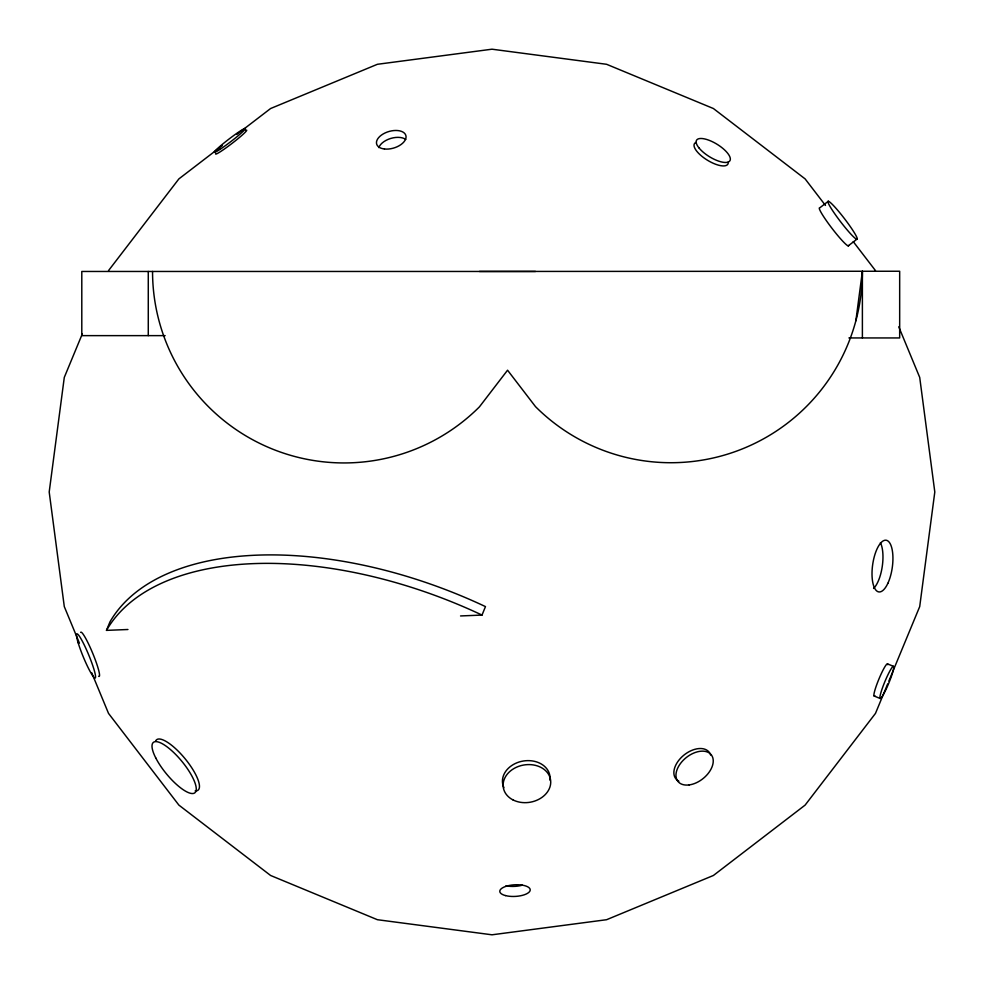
<?xml version="1.0" encoding="UTF-8"?>
<svg xmlns="http://www.w3.org/2000/svg" width="984" height="984" viewBox="0 0 984 984"><rect width="100%" height="100%" fill="white"/><g stroke="black" fill="none" stroke-linecap="round" stroke-linejoin="round"><path stroke-width="1.48" d="M855.871 320.809L862.39 271.24A191.486 191.486 0 0 1 535.505 406.638L507.559 370.205L479.429 406.859A191.486 191.486 0 0 1 152.545 271.461M106.481 630.375L109.95 621.913A312.358 169.15 22.2 0 1 485.469 606.599L482.012 615.074A312.358 169.15 22.2 0 0 106.481 630.375L127.945 629.502M82.336 333.834L64.292 377.401L49.2 492L64.292 606.599L79.421 643.142M887.703 683.892L875.477 713.4L805.109 805.109L713.4 875.477L606.599 919.708L492 934.8L377.401 919.708L270.6 875.477L178.891 805.109L108.523 713.4L91.647 672.65M888.859 681.076L919.708 606.599L934.8 492L919.708 377.401L898.761 326.811M108.523 270.6L178.891 178.891L222.335 145.558M236.812 134.451L270.6 108.523L377.401 64.292L492 49.2L606.599 64.292L713.4 108.523L805.109 178.891L825.478 205.435M828.356 201.228L819.783 207.821A23.936 2.485 52.5 0 0 832.107 228.485A23.936 2.485 52.5 0 0 848.688 245.447M848.208 245.877L856.793 239.284A23.936 2.485 52.5 0 0 838.725 211.486A23.936 2.485 52.5 0 0 832.206 209.998A23.936 2.485 52.5 0 0 856.793 239.284M460.549 615.947L482.012 615.074M535.505 271.461L81.795 271.461L81.795 335.63L165.14 335.63M848.909 337.942L899.671 337.942L899.671 271.24L479.454 271.461M887.531 663.88L893.521 666.365A17.404 2.103 -67.5 0 1 885.034 691.432A17.404 2.103 -67.5 0 1 881.91 689.476A17.404 2.103 -67.5 0 1 893.521 666.365M874.136 696.008L880.114 698.48M853.251 241.646L875.477 270.6M862.39 271.24L862.39 337.942M148.276 271.461L148.276 335.63M80.639 632.392A23.936 2.89 67.5 0 1 92.988 653.942A23.936 2.89 67.5 0 1 98.609 676.291M245.631 130.392A19.582 1.562 -37.5 0 1 232.937 142.705A19.582 1.562 -37.5 0 1 215.767 153.516M378.828 147.612A15.227 8.61 -16.5 0 1 390.685 138.461A15.227 8.61 -16.5 0 1 405.765 139.445M155.644 741.038A32.644 9.938 50.5 0 1 186.271 760.201A32.644 9.938 50.5 0 1 195.139 790.902M880.409 542.651A26.113 9.914 -82 0 1 882.242 566.575A26.113 9.914 -82 0 1 873.595 588.469M728.234 162.089A19.582 7.294 31.6 0 1 707.545 160.281A19.582 7.294 31.6 0 1 695.885 142.459M503.931 787.704A23.936 18.88 -9.7 0 1 523.254 761.026A23.936 18.88 -9.7 0 1 549.933 780.115M678.862 781.198A21.316 13.456 -38.7 0 1 683.745 755.257A21.316 13.456 -38.7 0 1 710.669 755.06M874.825 695.75A17.404 2.103 -67.5 0 1 879.019 678.812A17.404 2.103 -67.5 0 1 887.765 664.717M522.319 885.182A15.227 5.818 -3.1 0 1 505.973 885.797M220.17 149.273A19.582 1.562 -37.5 0 0 245.237 128.978A19.582 1.562 -37.5 0 0 224.118 142.901A19.582 1.562 -37.5 0 0 220.17 149.273M384.461 148.99A15.227 8.61 -16.5 0 0 406.048 136.481A15.227 8.61 -16.5 0 0 383.268 133.898A15.227 8.61 -16.5 0 0 384.461 148.99M78.142 642.761A23.936 2.89 67.5 0 0 94.612 677.951A23.936 2.89 67.5 0 0 85.3 647.152A23.936 2.89 67.5 0 0 78.142 642.761M155.718 757.864A32.644 9.938 50.5 0 0 193.946 793.301A32.644 9.938 50.5 0 0 172.717 751.579A32.644 9.938 50.5 0 0 155.718 757.864M887.863 583.315A26.113 9.914 -82 0 0 887.556 540.733A26.113 9.914 -82 0 0 872.009 574.213A26.113 9.914 -82 0 0 887.863 583.315M698.874 147.785A19.582 7.294 31.6 0 0 728.48 161.942A19.582 7.294 31.6 0 0 712.379 141.708A19.582 7.294 31.6 0 0 698.874 147.785M505.444 895.575A15.227 5.818 -3.1 0 0 530.032 890.803A15.227 5.818 -3.1 0 0 509.54 885.416A15.227 5.818 -3.1 0 0 505.444 895.575M689.144 784.924A21.316 13.456 -38.7 0 0 712.773 757.692A21.316 13.456 -38.7 0 0 681.887 761.739A21.316 13.456 -38.7 0 0 689.144 784.924M512.971 799.894A23.936 18.88 -9.7 0 0 550.609 784.064A23.936 18.88 -9.7 0 0 517.203 766.917A23.936 18.88 -9.7 0 0 512.971 799.894"/></g></svg>
